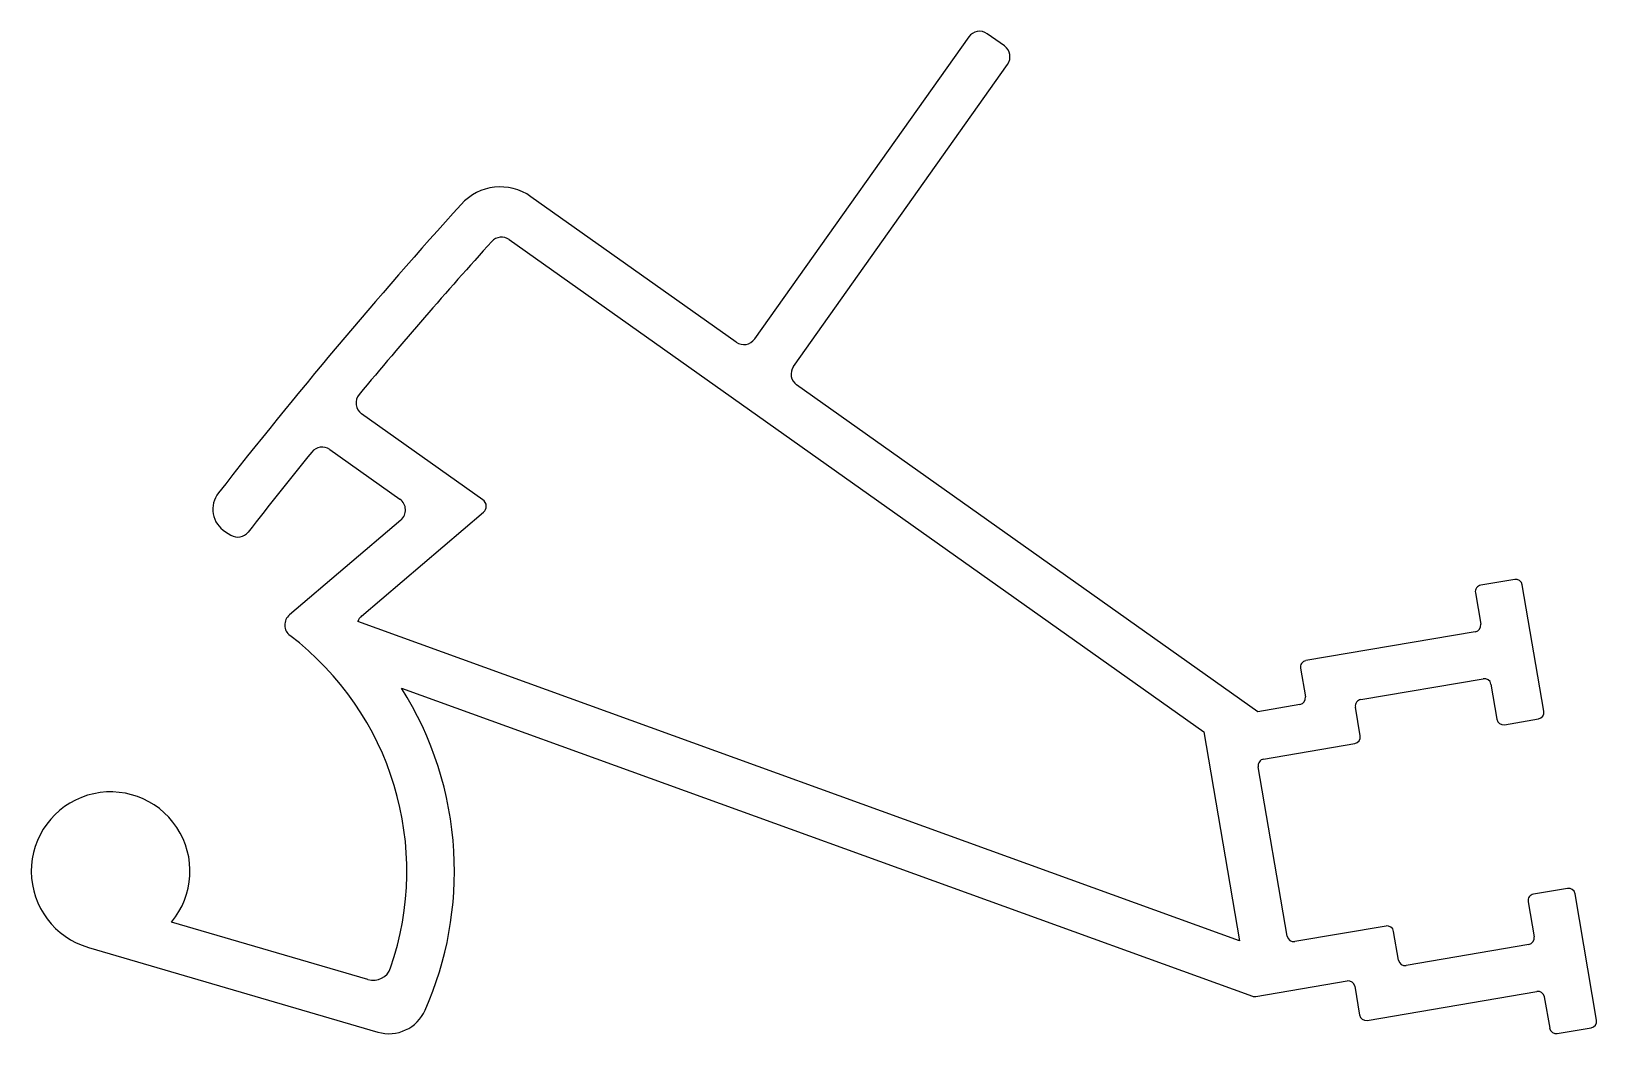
# Model space of a CAD drawing. Extents: x 2339.4 to 2398.6, y 2029.7 to 2067.6.
import ezdxf

# ---------------------------------------------------------------- set-up
doc = ezdxf.new("R2010")
doc.units = 0
doc.layers.get('0').update_dxf_attribs({"linetype": 'CONTINUOUS'})

msp = doc.modelspace()

# ---------------------------------------------------------------- linework, layer by layer
for p, q in [((2376.211, 2067.044), (2375.558, 2067.507)), ((2374.861, 2067.388), (2366.767, 2055.965)), ((2368.236, 2054.924), (2376.33, 2066.347)), ((2366.07, 2055.846), (2358.307, 2061.346)), ((2357.484, 2059.723), (2383.757, 2041.109)), ((2385.798, 2041.868), (2368.355, 2054.227)), ((2356.494, 2049.885), (2351.905, 2053.136)), ((2350.701, 2051.783), (2353.354, 2049.904)), ((2351.906, 2045.489), (2356.515, 2049.412)), ((2346.753, 2048.676), (2346.964, 2048.546)), ((2353.389, 2049.115), (2349.177, 2045.53)), ((2395.505, 2046.872), (2394.224, 2046.654)), ((2394.019, 2046.365), (2394.221, 2045.182)), ((2396.609, 2041.887), (2395.793, 2046.668)), ((2385.106, 2033.203), (2351.76, 2045.279)), ((2394.017, 2044.894), (2387.609, 2043.801)), ((2387.405, 2043.512), (2387.59, 2042.428)), ((2353.418, 2042.764), (2385.591, 2031.113)), ((2389.686, 2042.329), (2394.319, 2043.119)), ((2394.608, 2042.915), (2394.835, 2041.584)), ((2387.385, 2042.139), (2385.798, 2041.868)), ((2389.667, 2040.956), (2389.482, 2042.04)), ((2395.123, 2041.38), (2396.405, 2041.598)), ((2383.757, 2041.109), (2385.106, 2033.203)), ((2386.012, 2040.079), (2389.462, 2040.668)), ((2386.901, 2033.383), (2385.808, 2039.79)), ((2397.498, 2035.191), (2396.217, 2034.972)), ((2398.602, 2030.206), (2397.787, 2034.987)), ((2396.012, 2034.684), (2396.239, 2033.353)), ((2352.145, 2031.74), (2344.718, 2033.914)), ((2390.64, 2033.767), (2387.19, 2033.179)), ((2391.113, 2032.479), (2390.928, 2033.563)), ((2341.573, 2032.959), (2352.516, 2029.755)), ((2396.035, 2033.065), (2391.402, 2032.274)), ((2385.718, 2031.102), (2389.168, 2031.69)), ((2389.457, 2031.486), (2389.642, 2030.401)), ((2389.93, 2030.197), (2396.338, 2031.29)), ((2396.626, 2031.086), (2396.828, 2029.903)), ((2397.116, 2029.699), (2398.398, 2029.917))]:
    msp.add_line(p, q)
for centre, radius, start, end in [((2375.269, 2067.099), 0.5, 54.68244, 144.68244), ((2375.922, 2066.636), 0.5, 324.68244, 54.68244), ((2357.151, 2059.714), 2, 54.68244, 137.89794), ((2504.058, 1926.964), 200, 137.89794, 141.98322), ((2357.195, 2059.315), 0.5, 54.68244, 137.97515), ((2504.058, 1926.964), 198.2, 137.97515, 140.18842), ((2366.36, 2056.254), 0.5, 234.68244, 324.68244), ((2368.644, 2054.635), 0.5, 144.68244, 234.68244), ((2352.194, 2053.544), 0.5, 140.18842, 234.68244), ((2504.058, 1926.964), 198.2, 141.00197, 142.11872), ((2350.412, 2051.375), 0.5, 54.68244, 141.00197), ((2347.279, 2049.527), 1, 141.98322, 238.26683), ((2353.065, 2049.496), 0.5, 310.39763, 54.68244), ((2356.32, 2049.64), 0.3, 310.39763, 54.68244), ((2347.227, 2048.971), 0.5, 238.26683, 322.11872), ((2395.547, 2046.626), 0.25, 9.68244, 99.68244), ((2394.266, 2046.407), 0.25, 99.68244, 189.68244), ((2349.501, 2045.15), 0.5, 130.39763, 232.73545), ((2352.23, 2045.109), 0.5, 130.39763, 160.09274), ((2393.975, 2045.14), 0.25, 279.68244, 9.68244), ((2342.416, 2035.838), 11.2, 340.95303, 52.73545), ((2387.651, 2043.554), 0.25, 99.68244, 189.68244), ((2342.416, 2035.838), 13, 3.32834, 32.19272), ((2394.361, 2042.873), 0.25, 9.68244, 99.68244), ((2387.343, 2042.386), 0.25, 279.68244, 9.68244), ((2389.728, 2042.082), 0.25, 99.68244, 189.68244), ((2395.081, 2041.626), 0.25, 189.68244, 279.68244), ((2396.363, 2041.845), 0.25, 279.68244, 9.68244), ((2389.42, 2040.914), 0.25, 279.68244, 9.68244), ((2386.054, 2039.833), 0.25, 99.68244, 189.68244), ((2342.416, 2035.838), 3, 320.10426, 253.68244), ((2342.416, 2035.838), 13, 336.18772, 3.32834), ((2396.259, 2034.726), 0.25, 99.68244, 189.68244), ((2397.54, 2034.945), 0.25, 9.68244, 99.68244), ((2390.682, 2033.521), 0.25, 9.68244, 99.68244), ((2387.148, 2033.425), 0.25, 189.68244, 279.68244), ((2395.993, 2033.311), 0.25, 279.68244, 9.68244), ((2352.341, 2032.411), 0.7, 253.68244, 340.95303), ((2391.36, 2032.521), 0.25, 189.68244, 279.68244), ((2389.21, 2031.444), 0.25, 9.68244, 99.68244), ((2385.676, 2031.348), 0.25, 250.09274, 279.68244), ((2396.38, 2031.044), 0.25, 9.68244, 99.68244), ((2352.937, 2031.195), 1.5, 253.68244, 336.18772), ((2389.888, 2030.444), 0.25, 189.68244, 279.68244), ((2398.356, 2030.164), 0.25, 279.68244, 9.68244), ((2397.074, 2029.945), 0.25, 189.68244, 279.68244)]:
    msp.add_arc(centre, radius, start, end)

doc.saveas('drawing.dxf')
